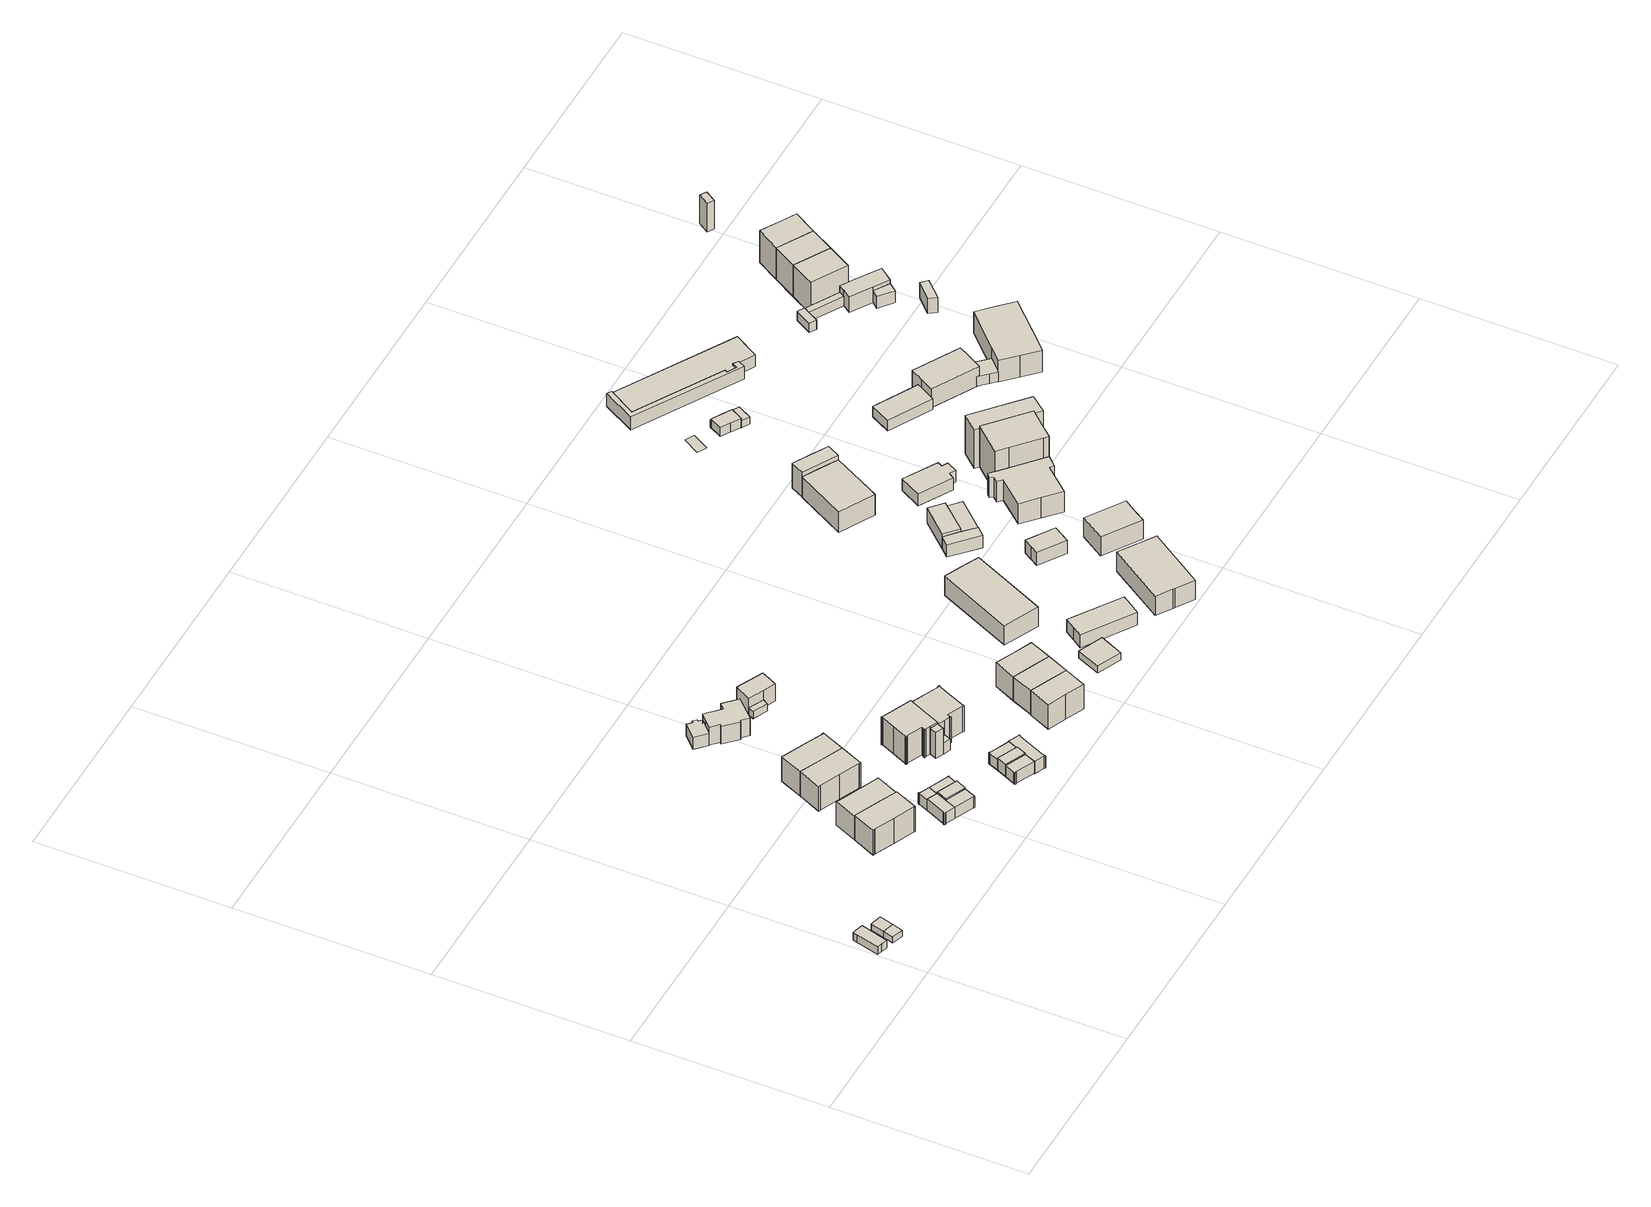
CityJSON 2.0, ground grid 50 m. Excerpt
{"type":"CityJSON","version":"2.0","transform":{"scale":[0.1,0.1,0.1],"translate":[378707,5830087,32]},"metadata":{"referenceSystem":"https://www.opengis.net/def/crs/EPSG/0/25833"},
"CityObjects":{
"building1":{"type":"Building","attributes":{"Gemeindeschluessel":"11000012","BezugspunktDach":"2200","function":"31001_2723","measuredHeight":2.75,"storeysAboveGround":1},"address":[{"country":"Germany","locality":"Berlin","thoroughfareNumber":"32 (2)","thoroughfareName":"Fährstraße"}],"geometry":[{"type":"Solid","lod":"1","boundaries":[[[[0,1,2,3,4,5,6]],[[7,8,9,10,11,12,13]],[[7,13,6,5]],[[8,7,5,4]],[[9,8,4,3]],[[10,9,3,2]],[[11,10,2,1]],[[12,11,1,0]],[[13,12,0,6]]]]}]},
"building2":{"type":"Building","attributes":{"Gemeindeschluessel":"11000012","BezugspunktDach":"2200","function":"51009_1610","measuredHeight":1.88,"storeysAboveGround":0},"address":[{"country":"Germany","locality":"Berlin"}],"geometry":[{"type":"Solid","lod":"1","boundaries":[[[[14,15,16,17]],[[18,19,20,21]],[[18,21,17,16]],[[19,18,16,15]],[[20,19,15,14]],[[21,20,14,17]]]]}]},
"building3":{"type":"Building","attributes":{"Gemeindeschluessel":"11000012","BezugspunktDach":"2200","function":"31001_2723","measuredHeight":1.91,"storeysAboveGround":1},"address":[{"country":"Germany","locality":"Berlin","thoroughfareNumber":"32 (3)","thoroughfareName":"Fährstraße"}],"geometry":[{"type":"Solid","lod":"1","boundaries":[[[[15,22,23,16]],[[24,25,19,18]],[[24,18,16,23]],[[25,24,23,22]],[[19,25,22,15]],[[18,19,15,16]]]]}]},
"building4":{"type":"Building","attributes":{"Gemeindeschluessel":"11000012","BezugspunktDach":"2200","function":"31001_1010","measuredHeight":9.15,"storeysAboveGround":1},"address":[{"country":"Germany","locality":"Berlin","thoroughfareNumber":"5","thoroughfareName":"Fährstraße"}],"geometry":[{"type":"Solid","lod":"1","boundaries":[[[[26,27,28,29,30,31,32,33,34,35]],[[36,37,38,39,40,41,42,43,44,45]],[[36,45,35,34]],[[37,36,34,33]],[[38,37,33,32]],[[39,38,32,31]],[[40,39,31,30]],[[41,40,30,29]],[[42,41,29,28]],[[43,42,28,27]],[[44,43,27,26]],[[45,44,26,35]]]]}]},
"building5":{"type":"Building","attributes":{"Gemeindeschluessel":"11000012","BezugspunktDach":"2200","function":"31001_1010","measuredHeight":8.61,"storeysAboveGround":1},"address":[{"country":"Germany","locality":"Berlin","thoroughfareNumber":"5A","thoroughfareName":"Fährstraße"}],"geometry":[{"type":"Solid","lod":"1","boundaries":[[[[46,47,48,49,50,51,52,53,54]],[[55,56,57,58,59,60,61,38,36]],[[55,36,54,53]],[[56,55,53,52]],[[57,56,52,51]],[[58,57,51,50]],[[59,58,50,49]],[[60,59,49,48]],[[61,60,48,47]],[[38,61,47,46]],[[36,38,46,54]]]]}]},
"building6":{"type":"Building","attributes":{"Gemeindeschluessel":"11000012","BezugspunktDach":"2200","function":"31001_2463","measuredHeight":3.46,"storeysAboveGround":1},"address":[{"country":"Germany","locality":"Berlin","thoroughfareNumber":"5 (2)","thoroughfareName":"Fährstraße"}],"geometry":[{"type":"Solid","lod":"1","boundaries":[[[[62,63,64,65,66,67,68,69,70]],[[71,72,73,74,75,76,77,78,79]],[[71,79,70,69]],[[72,71,69,68]],[[73,72,68,67]],[[74,73,67,66]],[[75,74,66,65]],[[76,75,65,64]],[[77,76,64,63]],[[78,77,63,62]],[[79,78,62,70]]]]}]},
"building7":{"type":"Building","attributes":{"Gemeindeschluessel":"11000012","BezugspunktDach":"2200","function":"31001_2463","measuredHeight":3.46,"storeysAboveGround":1},"address":[{"country":"Germany","locality":"Berlin","thoroughfareNumber":"5A (1)","thoroughfareName":"Fährstraße"}],"geometry":[{"type":"Solid","lod":"1","boundaries":[[[[80,81,82,83,84,65,64]],[[75,85,86,87,88,89,76]],[[75,76,64,65]],[[85,75,65,84]],[[86,85,84,83]],[[87,86,83,82]],[[88,87,82,81]],[[89,88,81,80]],[[76,89,80,64]]]]}]},
"building8":{"type":"Building","attributes":{"Gemeindeschluessel":"11000012","BezugspunktDach":"2200","function":"31001_2620","measuredHeight":3.17,"storeysAboveGround":1},"address":[{"country":"Germany","locality":"Berlin","thoroughfareNumber":"5 (1)","thoroughfareName":"Fährstraße"}],"geometry":[{"type":"Solid","lod":"1","boundaries":[[[[90,91,92,93,94,95,96,97]],[[98,99,100,101,102,103,74,73]],[[98,73,97,96]],[[99,98,96,95]],[[100,99,95,94]],[[101,100,94,93]],[[102,101,93,92]],[[103,102,92,91]],[[74,103,91,90]],[[73,74,90,97]]]]}]},
"building9":{"type":"Building","attributes":{"Gemeindeschluessel":"11000012","BezugspunktDach":"2200","function":"31001_1010","measuredHeight":9.27,"storeysAboveGround":1},"address":[{"country":"Germany","locality":"Berlin","thoroughfareNumber":"6","thoroughfareName":"Fährstraße"}],"geometry":[{"type":"Solid","lod":"1","boundaries":[[[[104,105,106,107,108,109,110,111,112,113]],[[114,115,116,117,118,119,120,121,122,123]],[[114,123,113,112]],[[115,114,112,111]],[[116,115,111,110]],[[117,116,110,109]],[[118,117,109,108]],[[119,118,108,107]],[[120,119,107,106]],[[121,120,106,105]],[[122,121,105,104]],[[123,122,104,113]]]]}]},
"building10":{"type":"Building","attributes":{"Gemeindeschluessel":"11000012","BezugspunktDach":"2200","function":"31001_2463","measuredHeight":4.1,"storeysAboveGround":1},"address":[{"country":"Germany","locality":"Berlin","thoroughfareNumber":"6 (1)","thoroughfareName":"Fährstraße"}],"geometry":[{"type":"Solid","lod":"1","boundaries":[[[[124,125,126,127,128]],[[129,74,130,85,75]],[[129,75,128,127]],[[74,129,127,126]],[[130,74,126,125]],[[85,130,125,124]],[[75,85,124,128]]]]}]},
"building11":{"type":"Building","attributes":{"Gemeindeschluessel":"11000012","BezugspunktDach":"2200","function":"31001_2463","measuredHeight":3.17,"storeysAboveGround":1},"address":[{"country":"Germany","locality":"Berlin","thoroughfareNumber":"6A (1)","thoroughfareName":"Fährstraße"}],"geometry":[{"type":"Solid","lod":"1","boundaries":[[[[131,132,133,134,135,136,91,90]],[[103,137,138,139,140,141,130,74]],[[103,74,90,91]],[[137,103,91,136]],[[138,137,136,135]],[[139,138,135,134]],[[140,139,134,133]],[[141,140,133,132]],[[130,141,132,131]],[[74,130,131,90]]]]}]},
"building12":{"type":"Building","attributes":{"Gemeindeschluessel":"11000012","BezugspunktDach":"2200","function":"31001_1010","measuredHeight":9.29,"storeysAboveGround":1},"address":[{"country":"Germany","locality":"Berlin","thoroughfareNumber":"6A","thoroughfareName":"Fährstraße"}],"geometry":[{"type":"Solid","lod":"1","boundaries":[[[[111,110,142,143,144,145,146,147,148,112]],[[149,150,151,152,153,154,155,116,115,114]],[[149,114,112,148]],[[150,149,148,147]],[[151,150,147,146]],[[152,151,146,145]],[[153,152,145,144]],[[154,153,144,143]],[[155,154,143,142]],[[116,155,142,110]],[[115,116,110,111]],[[114,115,111,112]]]]}]},
"building13":{"type":"Building","attributes":{"Gemeindeschluessel":"11000012","BezugspunktDach":"2200","function":"31001_2463","measuredHeight":3.5,"storeysAboveGround":1},"address":[{"country":"Germany","locality":"Berlin","thoroughfareNumber":"4 (2)","thoroughfareName":"Fährstraße"}],"geometry":[{"type":"Solid","lod":"1","boundaries":[[[[156,157,158,159,160,161,162,163]],[[164,165,166,167,168,169,170,171]],[[164,171,163,162]],[[165,164,162,161]],[[166,165,161,160]],[[167,166,160,159]],[[168,167,159,158]],[[169,168,158,157]],[[170,169,157,156]],[[171,170,156,163]]]]}]},
"building14":{"type":"Building","attributes":{"Gemeindeschluessel":"11000012","BezugspunktDach":"2200","function":"31001_2463","measuredHeight":4.13,"storeysAboveGround":1},"address":[{"country":"Germany","locality":"Berlin","thoroughfareNumber":"4 (1)","thoroughfareName":"Fährstraße"}],"geometry":[{"type":"Solid","lod":"1","boundaries":[[[[172,173,174,175]],[[176,177,167,166]],[[176,166,175,174]],[[177,176,174,173]],[[167,177,173,172]],[[166,167,172,175]]]]}]},
"building15":{"type":"Building","attributes":{"Gemeindeschluessel":"11000012","function":"31001_1312"},"address":[{"country":"Germany","locality":"Berlin","thoroughfareNumber":"60A (2)","thoroughfareName":"Alt-Heiligensee"}],"children":["building15-1","building15-2"]},
"building15-1":{"type":"BuildingPart","attributes":{"BezugspunktDach":"2200","measuredHeight":6.51,"storeysAboveGround":2},"parents":["building15"],"geometry":[{"type":"MultiSurface","lod":"1","boundaries":[[[178,179,180,181,182,183,184,185,186,187,188,189]],[[190,191,192,193,194,195,196,197,198,199,200,201]],[[202,203,204,189,188]],[[205,202,190,188,187]],[[192,191,187,186]],[[193,192,186,185]],[[194,193,185,184]],[[195,194,184,183]],[[196,195,183,182]],[[197,196,182,181]],[[198,197,181,180]],[[199,198,180,179]],[[200,199,179,178]],[[201,200,178,189]],[[190,201,204,203,202]],[[191,190,202,205]]]}]},
"building15-2":{"type":"BuildingPart","attributes":{"BezugspunktDach":"2200","measuredHeight":3.57,"storeysAboveGround":2},"parents":["building15"],"geometry":[{"type":"MultiSurface","lod":"1","boundaries":[[[203,205,206,207,208,209,210,211]],[[212,213,214,215,216,217,218,219]],[[212,219,211,210]],[[213,212,210,209]],[[214,213,209,208]],[[215,214,208,207]],[[216,215,207,206]],[[217,216,206,205]],[[218,217,205,191,190,201]],[[219,218,203,211]],[[201,190,202,203]],[[202,190,191,205]]]}]},
"building16":{"type":"Building","attributes":{"Gemeindeschluessel":"11000012","BezugspunktDach":"2200","function":"51009_1610","measuredHeight":7.85,"storeysAboveGround":0},"address":[{"country":"Germany","locality":"Berlin"}],"geometry":[{"type":"Solid","lod":"1","boundaries":[[[[220,221,222,223]],[[224,225,226,227]],[[224,227,223,222]],[[225,224,222,221]],[[226,225,221,220]],[[227,226,220,223]]]]}]},
"building17":{"type":"Building","attributes":{"Gemeindeschluessel":"11000012","BezugspunktDach":"2200","function":"31001_2463","measuredHeight":3.95,"storeysAboveGround":1},"address":[{"country":"Germany","locality":"Berlin","thoroughfareNumber":"4A (1)","thoroughfareName":"Fährstraße"}],"geometry":[{"type":"Solid","lod":"1","boundaries":[[[[228,229,230,231,232,233,234,235]],[[236,237,238,239,240,241,177,176]],[[236,176,235,234]],[[237,236,234,233]],[[238,237,233,232]],[[239,238,232,231]],[[240,239,231,230]],[[241,240,230,229]],[[177,241,229,228]],[[176,177,228,235]]]]}]},
"building18":{"type":"Building","attributes":{"Gemeindeschluessel":"11000012","BezugspunktDach":"2200","function":"31001_1010","measuredHeight":10.21,"storeysAboveGround":2},"address":[{"country":"Germany","locality":"Berlin","thoroughfareNumber":"4A","thoroughfareName":"Fährstraße"}],"geometry":[{"type":"Solid","lod":"1","boundaries":[[[[242,243,244,245,246,247,248,249,250,251,252,253,254,255,256,257,258,259,260,261,262,263,264]],[[265,266,267,268,269,270,271,272,273,274,275,225,224,276,277,278,279,280,281,282,283,284,285]],[[265,285,264,263]],[[266,265,263,262]],[[267,266,262,261]],[[268,267,261,260]],[[269,268,260,259]],[[270,269,259,258]],[[271,270,258,257]],[[272,271,257,256]],[[273,272,256,255]],[[274,273,255,254]],[[275,274,254,253]],[[225,275,253,252]],[[224,225,252,251]],[[276,224,251,250]],[[277,276,250,249]],[[278,277,249,248]],[[279,278,248,247]],[[280,279,247,246]],[[281,280,246,245]],[[282,281,245,244]],[[283,282,244,243]],[[284,283,243,242]],[[285,284,242,264]]]]}]},
"building19":{"type":"Building","attributes":{"Gemeindeschluessel":"11000012","BezugspunktDach":"2200","function":"31001_2000","measuredHeight":3.67,"storeysAboveGround":1},"address":[{"country":"Germany","locality":"Berlin","thoroughfareNumber":"4 (3)","thoroughfareName":"Fährstraße"}],"geometry":[{"type":"Solid","lod":"1","boundaries":[[[[286,287,288,289,290,291,292,293,294,295,296,297,159,158]],[[298,299,300,301,302,303,304,305,306,307,308,309,310,311]],[[298,311,158,159]],[[299,298,159,297]],[[300,299,297,296]],[[301,300,296,295]],[[302,301,295,294]],[[303,302,294,293]],[[304,303,293,292]],[[305,304,292,291]],[[306,305,291,290]],[[307,306,290,289]],[[308,307,289,288]],[[309,308,288,287]],[[310,309,287,286]],[[311,310,286,158]]]]}]},
"building20":{"type":"Building","attributes":{"Gemeindeschluessel":"11000012","BezugspunktDach":"2200","function":"51009_1610","measuredHeight":3.26,"storeysAboveGround":0},"address":[{"country":"Germany","locality":"Berlin"}],"geometry":[{"type":"Solid","lod":"1","boundaries":[[[[312,313,314,315]],[[225,316,317,226]],[[225,226,315,314]],[[316,225,314,313]],[[317,316,313,312]],[[226,317,312,315]]]]}]},
"building21":{"type":"Building","attributes":{"Gemeindeschluessel":"11000012","BezugspunktDach":"2200","function":"51009_1610","measuredHeight":2.18,"storeysAboveGround":0},"address":[{"country":"Germany","locality":"Berlin"}],"geometry":[{"type":"Solid","lod":"1","boundaries":[[[[318,319,320,321]],[[322,323,324,325]],[[322,325,321,320]],[[323,322,320,319]],[[324,323,319,318]],[[325,324,318,321]]]]}]},
"building22":{"type":"Building","attributes":{"Gemeindeschluessel":"11000012","BezugspunktDach":"2200","function":"31001_1010","measuredHeight":10.01,"storeysAboveGround":2},"address":[{"country":"Germany","locality":"Berlin","thoroughfareNumber":"4","thoroughfareName":"Fährstraße"}],"geometry":[{"type":"Solid","lod":"1","boundaries":[[[[326,327,328,329,330,331,332,333,334,335,336,337,338,339,340,341,342,343,344,345,346]],[[347,274,348,349,350,351,352,353,354,355,356,357,358,359,360,361,362,363,364,316,225]],[[347,225,346,345]],[[274,347,345,344]],[[348,274,344,343]],[[349,348,343,342]],[[350,349,342,341]],[[351,350,341,340]],[[352,351,340,339]],[[353,352,339,338]],[[354,353,338,337]],[[355,354,337,336]],[[356,355,336,335]],[[357,356,335,334]],[[358,357,334,333]],[[359,358,333,332]],[[360,359,332,331]],[[361,360,331,330]],[[362,361,330,329]],[[363,362,329,328]],[[364,363,328,327]],[[316,364,327,326]],[[225,316,326,346]]]]}]},
"building23":{"type":"Building","attributes":{"Gemeindeschluessel":"11000012","BezugspunktDach":"2200","function":"31001_1312","measuredHeight":6.19,"storeysAboveGround":2},"address":[{"country":"Germany","locality":"Berlin","thoroughfareNumber":"60A (1)","thoroughfareName":"Alt-Heiligensee"}],"geometry":[{"type":"Solid","lod":"1","boundaries":[[[[365,366,367,368,369,370]],[[371,372,373,374,375,376]],[[371,376,370,369]],[[372,371,369,368]],[[373,372,368,367]],[[374,373,367,366]],[[375,374,366,365]],[[376,375,365,370]]]]}]},
"building24":{"type":"Building","attributes":{"Gemeindeschluessel":"11000012","BezugspunktDach":"2200","function":"31001_1010","measuredHeight":9.32,"storeysAboveGround":2},"address":[{"country":"Germany","locality":"Berlin","thoroughfareNumber":"3","thoroughfareName":"Fährstraße"}],"geometry":[{"type":"Solid","lod":"1","boundaries":[[[[377,378,379,380,381,382,383]],[[384,385,386,387,388,389,390]],[[384,390,383,382]],[[385,384,382,381]],[[386,385,381,380]],[[387,386,380,379]],[[388,387,379,378]],[[389,388,378,377]],[[390,389,377,383]]]]}]},
"building25":{"type":"Building","attributes":{"Gemeindeschluessel":"11000012","BezugspunktDach":"2200","function":"31001_1010","measuredHeight":9.21,"storeysAboveGround":2},"address":[{"country":"Germany","locality":"Berlin","thoroughfareNumber":"3A","thoroughfareName":"Fährstraße"}],"geometry":[{"type":"Solid","lod":"1","boundaries":[[[[379,391,392,393,381]],[[394,395,396,397,398]],[[394,398,381,393]],[[395,394,393,392]],[[396,395,392,391]],[[397,396,391,379]],[[398,397,379,381]]]]}]},
"building26":{"type":"Building","attributes":{"Gemeindeschluessel":"11000012","BezugspunktDach":"2200","function":"31001_1010","measuredHeight":9.21,"storeysAboveGround":2},"address":[{"country":"Germany","locality":"Berlin","thoroughfareNumber":"3B","thoroughfareName":"Fährstraße"}],"geometry":[{"type":"Solid","lod":"1","boundaries":[[[[391,399,400,401,393]],[[402,403,404,396,394]],[[402,394,393,401]],[[403,402,401,400]],[[404,403,400,399]],[[396,404,399,391]],[[394,396,391,393]]]]}]},
"building27":{"type":"Building","attributes":{"Gemeindeschluessel":"11000012","BezugspunktDach":"2200","function":"31001_2463","measuredHeight":2.22,"storeysAboveGround":1},"address":[{"country":"Germany","locality":"Berlin","thoroughfareNumber":"1 (1)","thoroughfareName":"Fährstraße"}],"geometry":[{"type":"Solid","lod":"1","boundaries":[[[[405,406,407,408]],[[409,410,411,412]],[[409,412,408,407]],[[410,409,407,406]],[[411,410,406,405]],[[412,411,405,408]]]]}]},
"building28":{"type":"Building","attributes":{"Gemeindeschluessel":"11000012","BezugspunktDach":"2200","function":"31001_2463","measuredHeight":5.34,"storeysAboveGround":1},"address":[{"country":"Germany","locality":"Berlin","thoroughfareNumber":"62 (1)","thoroughfareName":"Alt-Heiligensee"}],"geometry":[{"type":"Solid","lod":"1","boundaries":[[[[413,414,415,416,417,418]],[[419,420,421,422,423,424]],[[419,424,418,417]],[[420,419,417,416]],[[421,420,416,415]],[[422,421,415,414]],[[423,422,414,413]],[[424,423,413,418]]]]}]},
"building29":{"type":"Building","attributes":{"Gemeindeschluessel":"11000012","BezugspunktDach":"2200","function":"31001_2444","measuredHeight":8.13,"storeysAboveGround":1},"address":[{"country":"Germany","locality":"Berlin","thoroughfareNumber":"60A","thoroughfareName":"Alt-Heiligensee"}],"geometry":[{"type":"Solid","lod":"1","boundaries":[[[[425,426,427,428,429]],[[430,431,432,433,434]],[[430,434,429,428]],[[431,430,428,427]],[[432,431,427,426]],[[433,432,426,425]],[[434,433,425,429]]]]}]},
"building30":{"type":"Building","attributes":{"Gemeindeschluessel":"11000012","BezugspunktDach":"2200","function":"31001_2100","measuredHeight":8.29,"storeysAboveGround":1},"address":[{"country":"Germany","locality":"Berlin","thoroughfareNumber":"62","thoroughfareName":"Alt-Heiligensee"}],"geometry":[{"type":"Solid","lod":"1","boundaries":[[[[435,436,437,438,439,440,441,442]],[[443,444,445,446,447,448,449,450]],[[443,450,442,441]],[[444,443,441,440]],[[445,444,440,439]],[[446,445,439,438]],[[447,446,438,437]],[[448,447,437,436]],[[449,448,436,435]],[[450,449,435,442]]]]}]},
"building31":{"type":"Building","attributes":{"Gemeindeschluessel":"11000012","BezugspunktDach":"2200","function":"31001_2000","measuredHeight":3.73,"storeysAboveGround":1},"address":[{"country":"Germany","locality":"Berlin","thoroughfareNumber":"58 (2)","thoroughfareName":"Alt-Heiligensee"}],"geometry":[{"type":"Solid","lod":"1","boundaries":[[[[451,452,453,454,455]],[[456,457,458,459,460]],[[456,460,455,454]],[[457,456,454,453]],[[458,457,453,452]],[[459,458,452,451]],[[460,459,451,455]]]]}]},
"building32":{"type":"Building","attributes":{"Gemeindeschluessel":"11000012","BezugspunktDach":"2200","function":"31001_2741","measuredHeight":5.28,"storeysAboveGround":1},"address":[{"country":"Germany","locality":"Berlin","thoroughfareNumber":"60 (1)","thoroughfareName":"Alt-Heiligensee"}],"geometry":[{"type":"Solid","lod":"1","boundaries":[[[[461,462,463,464,465]],[[466,467,468,469,470]],[[466,470,465,464]],[[467,466,464,463]],[[468,467,463,462]],[[469,468,462,461]],[[470,469,461,465]]]]}]},
"building33":{"type":"Building","attributes":{"Gemeindeschluessel":"11000012","BezugspunktDach":"2200","function":"31001_2000","measuredHeight":5.09,"storeysAboveGround":1},"address":[{"country":"Germany","locality":"Berlin","thoroughfareNumber":"58 (1)","thoroughfareName":"Alt-Heiligensee"}],"geometry":[{"type":"Solid","lod":"1","boundaries":[[[[471,472,473,474]],[[475,476,457,456]],[[475,456,474,473]],[[476,475,473,472]],[[457,476,472,471]],[[456,457,471,474]]]]}]},
"building34":{"type":"Building","attributes":{"Gemeindeschluessel":"11000012","BezugspunktDach":"2200","function":"51009_1610","measuredHeight":4.14,"storeysAboveGround":0},"address":[{"country":"Germany","locality":"Berlin"}],"geometry":[{"type":"Solid","lod":"1","boundaries":[[[[477,478,479,480]],[[481,482,483,484]],[[481,484,480,479]],[[482,481,479,478]],[[483,482,478,477]],[[484,483,477,480]]]]}]},
"building35":{"type":"Building","attributes":{"Gemeindeschluessel":"11000012","BezugspunktDach":"2200","function":"31001_1130","measuredHeight":7.71,"storeysAboveGround":1},"address":[{"country":"Germany","locality":"Berlin","thoroughfareNumber":"60","thoroughfareName":"Alt-Heiligensee"}],"geometry":[{"type":"Solid","lod":"1","boundaries":[[[[485,486,487,488,489]],[[490,491,492,493,494]],[[490,494,489,488]],[[491,490,488,487]],[[492,491,487,486]],[[493,492,486,485]],[[494,493,485,489]]]]}]},
"building36":{"type":"Building","attributes":{"Gemeindeschluessel":"11000012","BezugspunktDach":"2200","function":"31001_1010","measuredHeight":7.17,"storeysAboveGround":2},"address":[{"country":"Germany","locality":"Berlin","thoroughfareNumber":"56A","thoroughfareName":"Alt-Heiligensee"}],"geometry":[{"type":"Solid","lod":"1","boundaries":[[[[495,496,497,498,499]],[[500,501,502,503,504]],[[500,504,499,498]],[[501,500,498,497]],[[502,501,497,496]],[[503,502,496,495]],[[504,503,495,499]]]]}]},
"building37":{"type":"Building","attributes":{"Gemeindeschluessel":"11000012","BezugspunktDach":"2200","function":"51009_1610","measuredHeight":9.8,"storeysAboveGround":0},"address":[{"country":"Germany","locality":"Berlin"}],"geometry":[{"type":"Solid","lod":"1","boundaries":[[[[505,506,507,508,509]],[[510,511,512,513,514]],[[510,514,509,508]],[[511,510,508,507]],[[512,511,507,506]],[[513,512,506,505]],[[514,513,505,509]]]]}]},
"building38":{"type":"Building","attributes":{"Gemeindeschluessel":"11000012","BezugspunktDach":"2200","function":"31001_2000","measuredHeight":3.66,"storeysAboveGround":1},"address":[{"country":"Germany","locality":"Berlin","thoroughfareNumber":"56 (1)","thoroughfareName":"Alt-Heiligensee"}],"geometry":[{"type":"Solid","lod":"1","boundaries":[[[[515,516,517,518,519,520,521,522]],[[523,524,525,526,527,528,529,530]],[[523,530,522,521]],[[524,523,521,520]],[[525,524,520,519]],[[526,525,519,518]],[[527,526,518,517]],[[528,527,517,516]],[[529,528,516,515]],[[530,529,515,522]]]]}]},
"building39":{"type":"Building","attributes":{"Gemeindeschluessel":"11000012","BezugspunktDach":"2200","function":"31001_1010","measuredHeight":10.59,"storeysAboveGround":1},"address":[{"country":"Germany","locality":"Berlin","thoroughfareNumber":"58","thoroughfareName":"Alt-Heiligensee"}],"geometry":[{"type":"Solid","lod":"1","boundaries":[[[[531,532,533,534,535,536,537,538,539,540,541,542,543,544,545]],[[546,547,548,549,550,551,552,553,554,555,556,557,558,559,560]],[[546,560,545,544]],[[547,546,544,543]],[[548,547,543,542]],[[549,548,542,541]],[[550,549,541,540]],[[551,550,540,539]],[[552,551,539,538]],[[553,552,538,537]],[[554,553,537,536]],[[555,554,536,535]],[[556,555,535,534]],[[557,556,534,533]],[[558,557,533,532]],[[559,558,532,531]],[[560,559,531,545]]]]}]},
"building40":{"type":"Building","attributes":{"Gemeindeschluessel":"11000012","BezugspunktDach":"2200","function":"31001_2463","measuredHeight":0.017,"storeysAboveGround":1},"address":[{"country":"Germany","locality":"Berlin","thoroughfareNumber":"52 (8)","thoroughfareName":"Alt-Heiligensee"}],"geometry":[{"type":"MultiSurface","lod":"1","boundaries":[[[561,562,563,564]]]}]},
"building41":{"type":"Building","attributes":{"Gemeindeschluessel":"11000012","function":"31001_1010"},"address":[{"country":"Germany","locality":"Berlin","thoroughfareNumber":"56","thoroughfareName":"Alt-Heiligensee"}],"children":["building41-1","building41-2"]},
"building41-1":{"type":"BuildingPart","attributes":{"BezugspunktDach":"2200","measuredHeight":14.89,"storeysAboveGround":2},"parents":["building41"],"geometry":[{"type":"MultiSurface","lod":"1","boundaries":[[[565,566,567,568,569,570,571]],[[572,573,574,575,576,577,578]],[[572,578,571,570]],[[579,580,581,573,572,581,580,582,570,569]],[[574,573,569,568]],[[575,574,568,567]],[[576,575,567,566]],[[577,576,566,565]],[[578,577,565,571]],[[573,581,580,579]],[[582,580,581,572]]]}]},
"building41-2":{"type":"BuildingPart","attributes":{"BezugspunktDach":"2200","measuredHeight":16.12,"storeysAboveGround":2},"parents":["building41"],"geometry":[{"type":"Solid","lod":"1","boundaries":[[[[583,582,580,579,584,585,586,587,588]],[[589,590,591,592,573,581,572,593,594]],[[589,594,588,587]],[[590,589,587,586]],[[591,590,586,585]],[[592,591,585,584]],[[573,592,584,579]],[[593,572,582,583]],[[594,593,583,588]],[[581,573,579,580]],[[572,581,580,582]]]]}]},
"building42":{"type":"Building","attributes":{"Gemeindeschluessel":"11000012","BezugspunktDach":"2200","function":"31001_2055","measuredHeight":3.16,"storeysAboveGround":1},"address":[{"country":"Germany","locality":"Berlin","thoroughfareNumber":"52 (7)","thoroughfareName":"Alt-Heiligensee"}],"geometry":[{"type":"Solid","lod":"1","boundaries":[[[[595,596,597,598,599,600]],[[601,602,603,604,605,606]],[[601,606,600,599]],[[602,601,599,598]],[[603,602,598,597]],[[604,603,597,596]],[[605,604,596,595]],[[606,605,595,600]]]]}]},
"building43":{"type":"Building","attributes":{"Gemeindeschluessel":"11000012","BezugspunktDach":"2200","function":"51009_1610","measuredHeight":2.04,"storeysAboveGround":0},"address":[{"country":"Germany","locality":"Berlin"}],"geometry":[{"type":"Solid","lod":"1","boundaries":[[[[607,608,609,610,611,612]],[[613,614,615,616,617,618]],[[613,618,612,611]],[[614,613,611,610]],[[615,614,610,609]],[[616,615,609,608]],[[617,616,608,607]],[[618,617,607,612]]]]}]},
"building44":{"type":"Building","attributes":{"Gemeindeschluessel":"11000012","BezugspunktDach":"2200","function":"51009_1610","measuredHeight":3.84,"storeysAboveGround":0},"address":[{"country":"Germany","locality":"Berlin"}],"geometry":[{"type":"Solid","lod":"1","boundaries":[[[[619,620,621,622,623,624,625,626,627,628]],[[629,630,631,632,633,634,635,636,637,638]],[[629,638,628,627]],[[630,629,627,626]],[[631,630,626,625]],[[632,631,625,624]],[[633,632,624,623]],[[634,633,623,622]],[[635,634,622,621]],[[636,635,621,620]],[[637,636,620,619]],[[638,637,619,628]]]]}]},
"building45":{"type":"Building","attributes":{"Gemeindeschluessel":"11000012","BezugspunktDach":"2200","function":"31001_2723","measuredHeight":3.22,"storeysAboveGround":1},"address":[{"country":"Germany","locality":"Berlin","thoroughfareNumber":"54 (3)","thoroughfareName":"Alt-Heiligensee"}],"geometry":[{"type":"Solid","lod":"1","boundaries":[[[[639,640,641,642,643]],[[644,645,646,647,648]],[[644,648,643,642]],[[645,644,642,641]],[[646,645,641,640]],[[647,646,640,639]],[[648,647,639,643]]]]}]},
"building46":{"type":"Building","attributes":{"Gemeindeschluessel":"11000012","BezugspunktDach":"2200","function":"31001_2081","measuredHeight":3.49,"storeysAboveGround":1},"address":[{"country":"Germany","locality":"Berlin","thoroughfareNumber":"52 (6)","thoroughfareName":"Alt-Heiligensee"}],"geometry":[{"type":"Solid","lod":"1","boundaries":[[[[649,650,651,652,653,654,655,656,657]],[[658,659,660,661,662,663,664,665,666]],[[658,666,657,656]],[[659,658,656,655]],[[660,659,655,654]],[[661,660,654,653]],[[662,661,653,652]],[[663,662,652,651]],[[664,663,651,650]],[[665,664,650,649]],[[666,665,649,657]]]]}]},
"building47":{"type":"Building","attributes":{"Gemeindeschluessel":"11000012","BezugspunktDach":"2200","function":"31001_2081","measuredHeight":7.32,"storeysAboveGround":1},"address":[{"country":"Germany","locality":"Berlin","thoroughfareNumber":"54 (2)","thoroughfareName":"Alt-Heiligensee"}],"geometry":[{"type":"Solid","lod":"1","boundaries":[[[[667,668,669,670,671,672,673]],[[674,675,676,677,678,679,646]],[[674,646,673,672]],[[675,674,672,671]],[[676,675,671,670]],[[677,676,670,669]],[[678,677,669,668]],[[679,678,668,667]],[[646,679,667,673]]]]}]},
"building48":{"type":"Building","attributes":{"Gemeindeschluessel":"11000012","BezugspunktDach":"2200","function":"31001_2723","measuredHeight":3.07,"storeysAboveGround":1},"address":[{"country":"Germany","locality":"Berlin","thoroughfareNumber":"54 (1)","thoroughfareName":"Alt-Heiligensee"}],"geometry":[{"type":"Solid","lod":"1","boundaries":[[[[680,681,682,683,684,685]],[[686,687,688,689,690,691]],[[686,691,685,684]],[[687,686,684,683]],[[688,687,683,682]],[[689,688,682,681]],[[690,689,681,680]],[[691,690,680,685]]]]}]},
"building49":{"type":"Building","attributes":{"Gemeindeschluessel":"11000012","BezugspunktDach":"2200","function":"31001_2071","measuredHeight":8.28,"storeysAboveGround":1},"address":[{"country":"Germany","locality":"Berlin","thoroughfareNumber":"54","thoroughfareName":"Alt-Heiligensee"}],"geometry":[{"type":"Solid","lod":"1","boundaries":[[[[692,693,694,695,696,697,698,699]],[[700,701,702,703,704,705,706,707]],[[700,707,699,698]],[[701,700,698,697]],[[702,701,697,696]],[[703,702,696,695]],[[704,703,695,694]],[[705,704,694,693]],[[706,705,693,692]],[[707,706,692,699]]]]}]},
"building50":{"type":"Building","attributes":{"Gemeindeschluessel":"11000012","BezugspunktDach":"2200","function":"31001_2723","measuredHeight":2.81,"storeysAboveGround":1},"address":[{"country":"Germany","locality":"Berlin","thoroughfareNumber":"52 (5)","thoroughfareName":"Alt-Heiligensee"}],"geometry":[{"type":"Solid","lod":"1","boundaries":[[[[708,709,710,711,712]],[[713,714,715,716,717]],[[713,717,712,711]],[[714,713,711,710]],[[715,714,710,709]],[[716,715,709,708]],[[717,716,708,712]]]]}]},
"building51":{"type":"Building","attributes":{"Gemeindeschluessel":"11000012","BezugspunktDach":"2200","function":"51009_1610","measuredHeight":2.74,"storeysAboveGround":0},"address":[{"country":"Germany","locality":"Berlin"}],"geometry":[{"type":"Solid","lod":"1","boundaries":[[[[718,719,720,710,709]],[[714,721,722,723,715]],[[714,715,709,710]],[[721,714,710,720]],[[722,721,720,719]],[[723,722,719,718]],[[715,723,718,709]]]]}]},
"building52":{"type":"Building","attributes":{"Gemeindeschluessel":"11000012","BezugspunktDach":"2200","function":"31001_1010","measuredHeight":11.15,"storeysAboveGround":2},"address":[{"country":"Germany","locality":"Berlin","thoroughfareNumber":"50E","thoroughfareName":"Alt-Heiligensee"}],"geometry":[{"type":"Solid","lod":"1","boundaries":[[[[724,725,726,727,728]],[[729,730,731,732,733]],[[729,733,728,727]],[[730,729,727,726]],[[731,730,726,725]],[[732,731,725,724]],[[733,732,724,728]]]]}]},
"building53":{"type":"Building","attributes":{"Gemeindeschluessel":"11000012","BezugspunktDach":"2200","function":"31001_2000","measuredHeight":3.55,"storeysAboveGround":1},"address":[{"country":"Germany","locality":"Berlin","thoroughfareNumber":"52 (4)","thoroughfareName":"Alt-Heiligensee"}],"geometry":[{"type":"Solid","lod":"1","boundaries":[[[[734,735,736,737]],[[738,739,740,741]],[[738,741,737,736]],[[739,738,736,735]],[[740,739,735,734]],[[741,740,734,737]]]]}]},
"building54":{"type":"Building","attributes":{"Gemeindeschluessel":"11000012","BezugspunktDach":"2200","function":"31001_2000","measuredHeight":4.65,"storeysAboveGround":2},"address":[{"country":"Germany","locality":"Berlin","thoroughfareNumber":"52 (3)","thoroughfareName":"Alt-Heiligensee"}],"geometry":[{"type":"Solid","lod":"1","boundaries":[[[[742,743,744,745,746,747,748]],[[749,750,751,752,739,738,753]],[[749,753,748,747]],[[750,749,747,746]],[[751,750,746,745]],[[752,751,745,744]],[[739,752,744,743]],[[738,739,743,742]],[[753,738,742,748]]]]}]},
"building55":{"type":"Building","attributes":{"Gemeindeschluessel":"11000012","BezugspunktDach":"2200","function":"31001_2000","measuredHeight":4.62,"storeysAboveGround":1},"address":[{"country":"Germany","locality":"Berlin","thoroughfareNumber":"52 (2)","thoroughfareName":"Alt-Heiligensee"}],"geometry":[{"type":"Solid","lod":"1","boundaries":[[[[754,755,756,757]],[[758,759,760,761]],[[758,761,757,756]],[[759,758,756,755]],[[760,759,755,754]],[[761,760,754,757]]]]}]},
"building56":{"type":"Building","attributes":{"Gemeindeschluessel":"11000012","BezugspunktDach":"2200","function":"31001_1010","measuredHeight":11.15,"storeysAboveGround":2},"address":[{"country":"Germany","locality":"Berlin","thoroughfareNumber":"50D","thoroughfareName":"Alt-Heiligensee"}],"geometry":[{"type":"Solid","lod":"1","boundaries":[[[[725,762,763,764,727]],[[765,766,767,731,729]],[[765,729,727,764]],[[766,765,764,763]],[[767,766,763,762]],[[731,767,762,725]],[[729,731,725,727]]]]}]},
"building57":{"type":"Building","attributes":{"Gemeindeschluessel":"11000012","BezugspunktDach":"2200","function":"31001_1010","measuredHeight":11.14,"storeysAboveGround":2},"address":[{"country":"Germany","locality":"Berlin","thoroughfareNumber":"50C","thoroughfareName":"Alt-Heiligensee"}],"geometry":[{"type":"Solid","lod":"1","boundaries":[[[[762,768,769,770,764]],[[771,772,773,767,765]],[[771,765,764,770]],[[772,771,770,769]],[[773,772,769,768]],[[767,773,768,762]],[[765,767,762,764]]]]}]},
"building58":{"type":"Building","attributes":{"Gemeindeschluessel":"11000012","BezugspunktDach":"2200","function":"51009_1610","measuredHeight":8.65,"storeysAboveGround":0},"address":[{"country":"Germany","locality":"Berlin"}],"geometry":[{"type":"Solid","lod":"1","boundaries":[[[[774,775,776,777]],[[778,779,780,781]],[[778,781,777,776]],[[779,778,776,775]],[[780,779,775,774]],[[781,780,774,777]]]]}]}
},
"vertices":[
[16,123,26],[31,118,26],[51,190,26],[37,194,26],[22,198,26],[18,186,26],[2,127,26],[18,186,3],[22,198,3],[37,194,3],[51,190,3],[31,118,3],[16,123,3],[2,127,3],
[81,104,22],[89,132,22],[59,140,22],[52,113,22],[59,140,3],[89,132,3],[81,104,3],[52,113,3],
[99,168,22],[69,176,22],[69,176,3],[99,168,3],
[297,280,80],[297,281,80],[350,257,80],[403,234,80],[403,233,80],[406,232,80],[432,291,80],[376,316,80],[320,341,80],[293,281,80],[320,341,4],[376,316,4],[432,291,4],[406,232,4],[403,233,4],[403,234,4],[350,257,4],[297,281,4],[297,280,4],[293,281,4],
[432,291,76],[459,351,76],[458,351,76],[455,353,76],[455,352,76],[349,398,76],[349,399,76],[346,401,76],[320,341,76],[346,401,4],[349,399,4],[349,398,4],[455,352,4],[455,353,4],[458,351,4],[459,351,4],
[458,181,38],[458,182,38],[484,171,38],[496,200,38],[508,227,38],[481,239,38],[457,186,38],[456,186,38],[455,183,38],[456,186,4],[457,186,4],[481,239,4],[508,227,4],[496,200,4],[484,171,4],[458,182,4],[458,181,4],[455,183,4],
[534,149,38],[534,148,38],[537,147,38],[538,150,38],[549,177,38],[549,177,4],[538,150,4],[537,147,4],[534,148,4],[534,149,4],
[508,227,36],[520,253,36],[494,264,36],[495,266,36],[492,267,36],[490,264,36],[491,263,36],[481,239,36],[491,263,4],[490,264,4],[492,267,4],[495,266,4],[494,264,4],[520,253,4],
[374,454,79],[374,455,79],[427,432,79],[480,409,79],[480,408,79],[483,406,79],[509,466,79],[453,491,79],[397,516,79],[370,456,79],[397,516,4],[453,491,4],[509,466,4],[483,406,4],[480,408,4],[480,409,4],[427,432,4],[374,455,4],[374,454,4],[370,456,4],
[549,177,42],[561,204,42],[508,227,42],[502,213,42],[496,200,42],[502,213,4],[561,204,4],
[561,204,36],[571,228,36],[572,228,36],[574,231,36],[571,232,36],[570,231,36],[570,231,4],[571,232,4],[574,231,4],[572,228,4],[571,228,4],
[535,526,79],[532,527,79],[531,526,79],[479,550,79],[426,573,79],[426,574,79],[423,575,79],[423,575,4],[426,574,4],[426,573,4],[479,550,4],[531,526,4],[532,527,4],[535,526,4],
[648,98,39],[649,99,39],[699,77,39],[711,106,39],[659,129,39],[647,102,39],[646,103,39],[645,99,39],[646,103,4],[647,102,4],[659,129,4],[711,106,4],[699,77,4],[649,99,4],[648,98,4],[645,99,4],
[711,106,42],[723,132,42],[671,155,42],[659,129,42],[671,155,4],[723,132,4],
[481,758,55],[477,753,55],[509,721,55],[513,724,55],[531,708,55],[548,726,55],[577,756,55],[544,788,55],[530,775,55],[496,809,55],[479,793,55],[462,776,55],[479,793,1],[496,809,1],[530,775,1],[544,788,1],[577,756,1],[548,726,1],[531,708,1],[513,724,1],[509,721,1],[477,753,1],[481,758,1],[462,776,1],[479,793,36],[462,776,36],[462,776,23],[496,809,36],
[488,817,36],[491,821,36],[483,829,36],[479,825,36],[467,836,36],[434,803,36],[467,836,0],[479,825,0],[483,829,0],[491,821,0],[488,817,0],[496,809,0],[462,776,0],[434,803,0],
[664,289,83],[672,307,83],[652,315,83],[644,298,83],[652,315,4],[672,307,4],[664,289,4],[644,298,4],
[723,132,37],[735,159,37],[685,181,37],[685,182,37],[682,183,37],[680,180,37],[681,180,37],[671,155,37],[681,180,4],[680,180,4],[682,183,4],[685,182,4],[685,181,4],[735,159,4],
[600,348,88],[601,349,88],[641,331,88],[638,324,88],[637,325,88],[636,321,88],[635,321,88],[639,320,88],[639,321,88],[652,315,88],[672,307,88],[693,354,88],[710,393,88],[635,426,88],[635,427,88],[632,429,88],[631,426,88],[632,425,88],[616,389,88],[599,352,88],[598,352,88],[597,350,88],[597,349,88],[597,350,4],[598,352,4],[599,352,4],[616,389,4],[632,425,4],[631,426,4],[632,429,4],[635,427,4],[635,426,4],[710,393,4],[693,354,4],[639,321,4],[639,320,4],[635,321,4],[636,321,4],[637,325,4],[638,324,4],[641,331,4],[601,349,4],[600,348,4],[597,349,4],
[724,66,39],[724,65,39],[727,63,39],[729,67,39],[727,67,39],[761,145,39],[763,144,39],[764,147,39],[761,149,39],[760,148,39],[735,159,39],[723,132,39],[711,106,2],[723,132,2],[735,159,2],[760,148,2],[761,149,2],[764,147,2],[763,144,2],[761,145,2],[727,67,2],[729,67,2],[727,63,2],[724,65,2],[724,66,2],[699,77,2],
[684,281,37],[691,298,37],[672,307,37],[664,289,37],[691,298,4],[684,281,4],
[616,707,28],[624,720,28],[586,738,28],[579,724,28],[586,738,6],[624,720,6],[616,707,6],[579,724,6],
[691,298,82],[704,293,82],[703,291,82],[707,290,82],[708,293,82],[707,294,82],[710,301,82],[750,283,82],[750,282,82],[753,280,82],[755,284,82],[754,284,82],[770,321,82],[786,357,82],[787,357,82],[789,360,82],[785,362,82],[785,360,82],[710,393,82],[693,355,82],[672,307,82],[693,355,4],[785,360,4],[785,362,4],[789,360,4],[787,357,4],[786,357,4],[770,321,4],[754,284,4],[755,284,4],[753,280,4],[750,282,4],[750,283,4],[710,301,4],[707,294,4],[708,293,4],[707,290,4],[703,291,4],[704,293,4],
[624,720,57],[655,706,57],[665,726,57],[675,747,57],[607,779,57],[586,738,57],[607,779,5],[675,747,5],[665,726,5],[655,706,5],[624,720,5],[586,738,5],
[889,92,81],[937,71,81],[962,127,81],[914,148,81],[866,169,81],[842,114,81],[841,113,81],[842,114,6],[866,169,6],[914,148,6],[962,127,6],[937,71,6],[889,92,6],[841,113,6],
[986,182,81],[938,203,81],[890,224,81],[890,224,8],[938,203,8],[986,182,8],[962,127,8],[866,169,8],
[1010,238,81],[962,259,81],[915,280,81],[915,280,8],[962,259,8],[1010,238,8],
[1117,67,31],[1144,127,31],[1081,154,31],[1055,94,31],[1081,154,9],[1144,127,9],[1117,67,9],[1055,94,9],
[1237,84,49],[1254,109,49],[1270,134,49],[1146,216,49],[1129,191,49],[1112,166,49],[1129,191,10],[1146,216,10],[1270,134,10],[1254,109,10],[1237,84,10],[1112,166,10],
[1135,283,68],[1224,476,68],[1180,497,68],[1135,517,68],[1046,324,68],[1135,517,9],[1180,497,9],[1224,476,9],[1135,283,9],[1046,324,9],
[1322,36,70],[1326,33,70],[1370,4,70],[1464,147,70],[1424,173,70],[1420,176,70],[1376,205,70],[1282,62,70],[1376,205,11],[1420,176,11],[1424,173,11],[1464,147,11],[1370,4,11],[1326,33,11],[1322,36,11],[1282,62,11],
[1312,509,49],[1332,530,49],[1302,559,49],[1268,589,49],[1249,568,49],[1268,589,12],[1302,559,12],[1332,530,12],[1312,509,12],[1249,568,12],
[1382,332,48],[1409,374,48],[1342,417,48],[1329,396,48],[1316,376,48],[1329,396,8],[1342,417,8],[1409,374,8],[1382,332,8],[1316,376,8],
[1302,559,58],[1363,629,58],[1330,658,58],[1268,589,58],[1330,658,12],[1363,629,12],
[1332,530,48],[1395,600,48],[1363,629,48],[1302,559,48],[1363,629,13],[1395,600,13],[1332,530,13],[1302,559,13],
[1499,199,68],[1519,231,68],[1540,262,68],[1447,323,68],[1406,260,68],[1447,323,10],[1540,262,10],[1519,231,10],[1499,199,10],[1406,260,10],
[1305,776,72],[1372,901,72],[1329,925,72],[1285,949,72],[1217,824,72],[1285,949,9],[1329,925,9],[1372,901,9],[1305,776,9],[1217,824,9],
[1372,901,85],[1390,934,85],[1347,958,85],[1303,983,85],[1285,949,85],[1303,983,10],[1347,958,10],[1390,934,10],[1372,901,10],[1285,949,10],
[1457,655,46],[1467,670,46],[1483,661,46],[1496,688,46],[1481,696,46],[1488,708,46],[1404,757,46],[1375,702,46],[1404,757,10],[1488,708,10],[1481,696,10],[1496,688,10],[1483,661,10],[1467,670,10],[1457,655,10],[1375,702,10],
[1458,435,75],[1499,397,75],[1556,463,75],[1566,455,75],[1588,479,75],[1578,488,75],[1536,525,75],[1496,560,75],[1489,567,75],[1477,578,75],[1467,569,75],[1473,561,75],[1462,548,75],[1473,537,75],[1417,472,75],[1473,537,13],[1462,548,13],[1473,561,13],[1467,569,13],[1477,578,13],[1489,567,13],[1496,560,13],[1536,525,13],[1578,488,13],[1588,479,13],[1566,455,13],[1556,463,13],[1499,397,13],[1458,435,13],[1417,472,13],
[1339,1215,7],[1364,1259,7],[1342,1271,7],[1317,1228,7],
[1516,543,137],[1578,488,137],[1588,479,137],[1618,513,137],[1649,547,137],[1550,634,137],[1489,567,137],[1550,634,12],[1649,547,12],[1618,513,12],[1588,479,12],[1578,488,12],[1516,543,12],[1489,567,12],[1649,547,129],[1603,588,129],[1603,588,12],[1550,634,129],
[1550,635,129],[1666,532,129],[1699,573,129],[1637,628,129],[1575,683,129],[1540,643,129],[1575,683,12],[1637,628,12],[1699,573,12],[1666,532,12],[1550,635,12],[1540,643,12],
[1410,1190,36],[1434,1176,36],[1451,1207,36],[1427,1221,36],[1403,1235,36],[1386,1204,36],[1403,1235,8],[1427,1221,8],[1451,1207,8],[1434,1176,8],[1410,1190,8],[1386,1204,8],
[1451,1207,28],[1434,1176,28],[1454,1164,28],[1474,1200,28],[1406,1240,28],[1403,1235,28],[1406,1240,7],[1474,1200,7],[1454,1164,7],[1434,1176,7],[1451,1207,7],[1403,1235,7],
[1580,1240,48],[1590,1259,48],[1577,1267,48],[1569,1254,48],[1546,1267,48],[1550,1273,48],[1332,1400,48],[1374,1471,48],[1362,1478,48],[1316,1394,48],[1362,1478,9],[1374,1471,9],[1332,1400,9],[1550,1273,9],[1546,1267,9],[1569,1254,9],[1577,1267,9],[1590,1259,9],[1580,1240,9],[1316,1394,9],
[1676,814,43],[1679,820,43],[1704,864,43],[1594,924,43],[1567,873,43],[1594,924,11],[1704,864,11],[1679,820,11],[1676,814,11],[1567,873,11],
[1550,1273,43],[1546,1267,43],[1569,1254,43],[1577,1267,43],[1590,1259,43],[1630,1237,43],[1667,1300,43],[1374,1471,43],[1332,1400,43],[1374,1471,8],[1667,1300,8],[1630,1237,8],[1590,1259,8],[1577,1267,8],[1569,1254,8],[1546,1267,8],[1550,1273,8],[1332,1400,8],
[1794,756,69],[1812,788,69],[1817,797,69],[1830,821,69],[1715,885,69],[1697,852,69],[1679,820,69],[1697,852,11],[1715,885,11],[1830,821,11],[1817,797,11],[1812,788,11],[1794,756,11],
[1808,737,42],[1823,722,42],[1856,755,42],[1817,797,42],[1794,756,42],[1785,761,42],[1794,756,12],[1817,797,12],[1856,755,12],[1823,722,12],[1808,737,12],[1785,761,12],
[1860,685,76],[1897,648,76],[1918,669,76],[2019,771,76],[1982,808,76],[1944,844,76],[1856,755,76],[1823,722,76],[1856,755,11],[1944,844,11],[1982,808,11],[2019,771,11],[1918,669,11],[1897,648,11],[1860,685,11],[1823,722,11],
[1800,1167,38],[1815,1194,38],[1824,1209,38],[1807,1219,38],[1783,1177,38],[1807,1219,10],[1824,1209,10],[1815,1194,10],[1800,1167,10],[1783,1177,10],
[1897,1147,38],[1906,1161,38],[1828,1206,38],[1828,1206,10],[1906,1161,10],[1897,1147,10],
[1928,1151,106],[1962,1212,106],[1919,1237,106],[1875,1262,106],[1840,1202,106],[1875,1262,9],[1919,1237,9],[1962,1212,9],[1928,1151,9],[1840,1202,9],
[1957,1047,47],[1973,1068,47],[1935,1092,47],[1921,1076,47],[1935,1092,11],[1973,1068,11],[1957,1047,11],[1921,1076,11],
[1935,1092,58],[1973,1068,58],[2000,1102,58],[1935,1144,58],[1906,1161,58],[1897,1147,58],[1882,1125,58],[1897,1147,11],[1906,1161,11],[1935,1144,11],[2000,1102,11],[1882,1125,11],
[1969,946,58],[2011,990,58],[1995,1004,58],[1956,965,58],[1995,1004,12],[2011,990,12],[1969,946,12],[1956,965,12],
[1996,1272,106],[1953,1297,106],[1909,1322,106],[1909,1322,9],[1953,1297,9],[1996,1272,9],
[2031,1331,106],[1987,1356,106],[1944,1381,106],[1944,1381,9],[1987,1356,9],[2031,1331,9],
[1999,1522,95],[2017,1550,95],[2001,1560,95],[1983,1532,95],[2001,1560,8],[2017,1550,8],[1999,1522,8],[1983,1532,8]
]}
